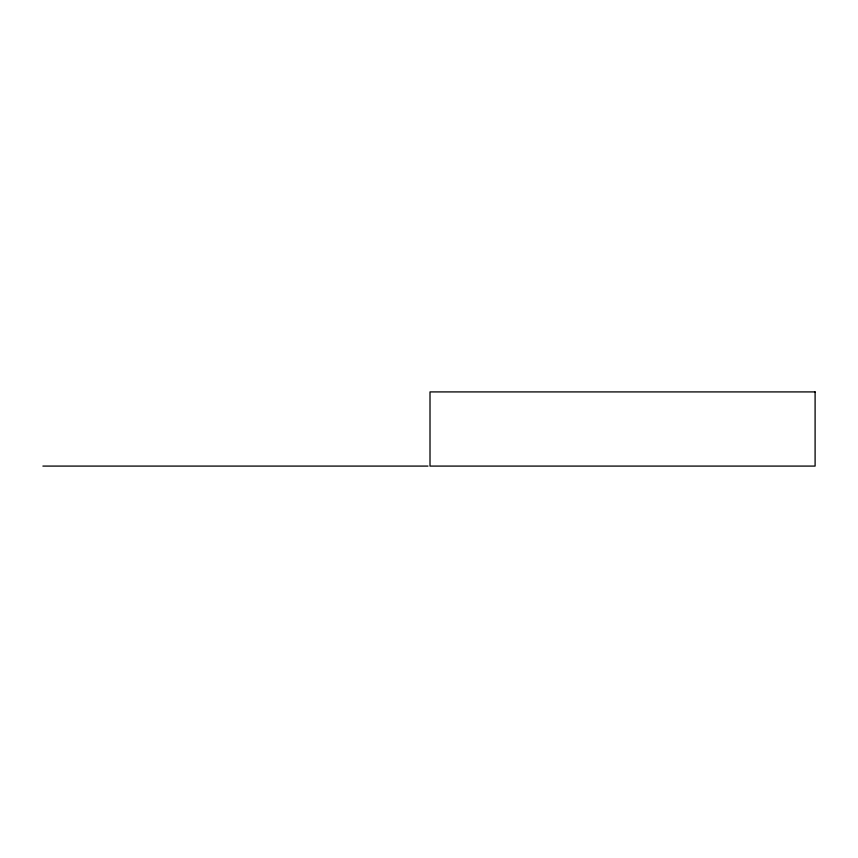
<?xml version="1.0" encoding="UTF-8"?>
<svg xmlns="http://www.w3.org/2000/svg" width="858" height="858" viewBox="0 0 858 858"><rect width="100%" height="100%" fill="white"/><g stroke="black" fill="none" stroke-linecap="round" stroke-linejoin="round"><path stroke-width="1.29" d="M42.9 466.087L427.992 466.087M815.1 391.913L430.008 391.913L430.008 466.087L815.1 466.087L815.1 391.913"/></g></svg>
